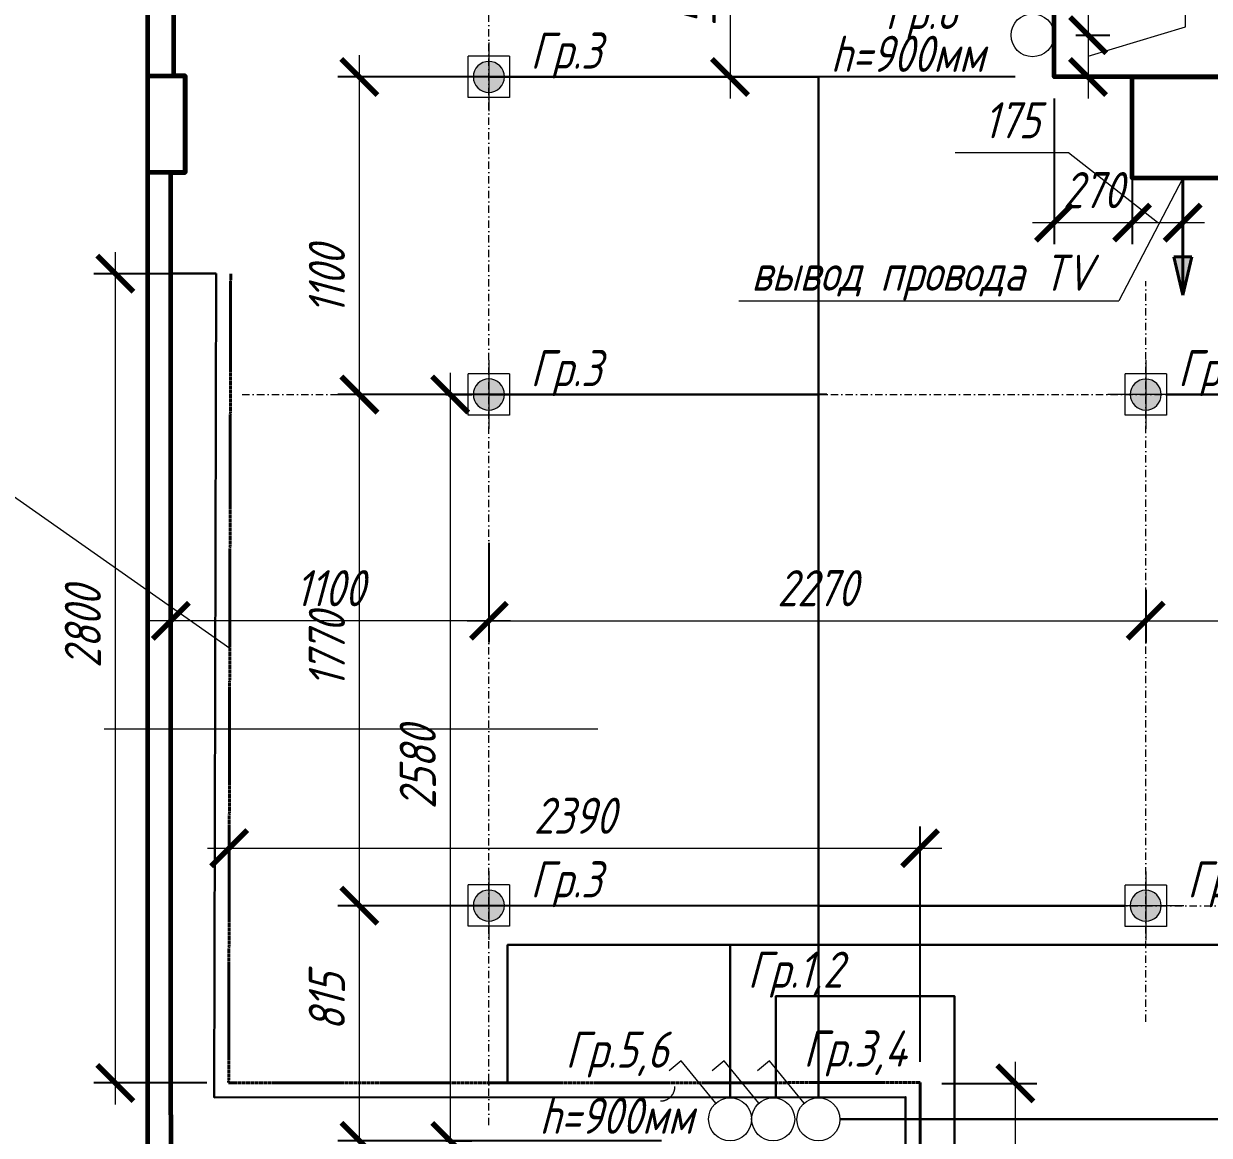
# Model space of a CAD drawing. Header units: millimetres. Extents: x 653176 to 972033, y 753746 to 925850.
# Drawn here: x 769909 to 774010, y 816323 to 820168 of the extents above; entities that cross this region are included whole.
import ezdxf

# ---------------------------------------------------------------- set-up
doc = ezdxf.new("R2010")
doc.units = ezdxf.units.MM
doc.header["$LTSCALE"] = 10
for name, pattern in [('DASHDOTX2', [50.8, 25.4, -12.7, 0, -12.7]), ('DASHED', [0.75, 0.5, -0.25]), ('HIDDEN', [0.375, 0.25, -0.125])]:
    doc.linetypes.add(name, pattern=pattern)
doc.layers.get('0').update_dxf_attribs({"color": 65, "lineweight": 25})
for name, color, linetype, lineweight in [('ALAN-Rev4', 6, 'Continuous', 13), ('POTOLOK', 110, 'Continuous', 40), ('wall', 95, 'Continuous', 60), ('ОСИ', 75, 'DASHDOTX2', 0), ('размh150', 7, 'Continuous', 9), ('Текст', 132, 'Continuous', 25), ('ТЕКСТ1', 90, 'Continuous', 25), ('шахты', 22, 'Continuous', 18)]:
    doc.layers.add(name, color=color, linetype=linetype, lineweight=lineweight)
doc.layers.add('Mebel', color=7, linetype='Continuous')
for name, color, linetype, lineweight, true_color in [('мебель_Pen_No__3', 7, 'Continuous', 18, 0xff6600), ('мебель_Pen_No__43', 7, 'Continuous', 40, 0xff6600), ('штрих_Pen_No__3', 7, 'Continuous', 18, 0xff6600)]:
    doc.layers.add(name, color=color, linetype=linetype, lineweight=lineweight, true_color=true_color)
doc.styles.add('ГОСТ тип А', font='gost_a.shx', dxfattribs={"oblique": 15, "height": 125})
doc.dimstyles.new('ГОСТ тип А', dxfattribs={"dimtxt": 125, "dimasz": 125, "dimexe": 75, "dimexo": 75, "dimgap": 50, "dimtad": 1, "dimdec": 0, "dimrnd": 5, "dimtxsty": 'ГОСТ тип А', "dimblk": 'ARCHTICK', "dimcen": 50, "dimdle": 75, "dimadec": 0, "dimazin": 0, "dimtfac": 1, "dimtdec": 0, "dimtmove": 1, "dimatfit": 2, "dimfxl": 1, "dimlwd": 9, "dimarcsym": 0})

# ---------------------------------------------------------------- blocks, each defined once
blk = doc.blocks.new('_ARCHTICK')
at = {"color": 0, "linetype": 'ByBlock', "ltscale": 50, "const_width": 0.15}
blk.add_lwpolyline([(-0.5, -0.5), (0.5, 0.5)], dxfattribs=at)
blk = doc.blocks.new('*D792')
at = {"layer": 'Defpoints', "color": 0, "lineweight": 90, "transparency": 16777216}
for p in [(771069.9, 818885.4), (772761.5, 818885.4), (771311.5, 817117.2)]:
    blk.add_point(p, dxfattribs=at)
at = {"layer": 'размh150', "color": 0, "lineweight": 9, "transparency": 16777216}
blk.add_line((771069.9, 817042.2), (771069.9, 818960.4), dxfattribs=at)
at = {"layer": 'размh150', "color": 0, "lineweight": -2, "transparency": 16777216}
for p, q in [((772686.5, 818885.4), (770994.9, 818885.4)), ((771236.5, 817117.2), (770994.9, 817117.2))]:
    blk.add_line(p, q, dxfattribs=at)
at = {"layer": 'размh150', "color": 0, "lineweight": 9, "transparency": 16777216, "xscale": 125, "yscale": 125, "zscale": 125}
for p, rotation in [((771069.9, 818885.4), 90), ((771069.9, 817117.2), 270)]:
    blk.add_blockref('_ARCHTICK', p, dxfattribs=dict(at, rotation=rotation))
at = {"layer": 'размh150', "color": 0, "transparency": 16777216, "insert": (770957.4, 818001.3), "char_height": 125, "attachment_point": 5, "rotation": 90, "style": 'ГОСТ тип А'}
blk.add_mtext('1770', dxfattribs=at)
blk = doc.blocks.new('*D793')
at = {"layer": 'Defpoints', "color": 0, "lineweight": 90, "transparency": 16777216}
for p in [(771069.9, 819984.2), (773412.6, 819984.2), (771294, 818885.7)]:
    blk.add_point(p, dxfattribs=at)
at = {"layer": 'размh150', "color": 0, "lineweight": 9, "transparency": 16777216}
blk.add_line((771069.9, 818810.7), (771069.9, 820059.2), dxfattribs=at)
at = {"layer": 'размh150', "color": 0, "lineweight": -2, "transparency": 16777216}
for p, q in [((773337.6, 819984.2), (770994.9, 819984.2)), ((771219, 818885.7), (770994.9, 818885.7))]:
    blk.add_line(p, q, dxfattribs=at)
at = {"layer": 'размh150', "color": 0, "lineweight": 9, "transparency": 16777216, "xscale": 125, "yscale": 125, "zscale": 125}
for p, rotation in [((771069.9, 819984.2), 90), ((771069.9, 818885.7), 270)]:
    blk.add_blockref('_ARCHTICK', p, dxfattribs=dict(at, rotation=rotation))
at = {"layer": 'размh150', "color": 0, "transparency": 16777216, "insert": (770957.4, 819281.3), "char_height": 125, "attachment_point": 5, "rotation": 90, "style": 'ГОСТ тип А'}
blk.add_mtext('1100', dxfattribs=at)
blk = doc.blocks.new('встроенный светильник')
at = {"layer": 'штрих_Pen_No__3', "linetype": 'Continuous', "lineweight": 0}
h = blk.add_hatch(color=7, dxfattribs=at)
edge = h.paths.add_edge_path()
edge.add_arc((680319.7, 788346), 53.6, 0, 180)
edge.add_arc((680319.7, 788346), 53.6, 180, 360)
at = {"layer": 'мебель_Pen_No__3', "color": 7, "linetype": 'Continuous'}
for p, q in [((680319.7, 788464.8), (680319.7, 788227.2)), ((680319.7, 788464.8), (680319.7, 788227.2)), ((680248.2, 788274.5), (680248.2, 788417.5)), ((680391.2, 788417.5), (680248.2, 788417.5)), ((680391.2, 788417.5), (680391.2, 788274.5)), ((680451.1, 788346), (680188.2, 788346)), ((680391.2, 788274.5), (680248.2, 788274.5))]:
    blk.add_line(p, q, dxfattribs=at)
at = {"layer": 'штрих_Pen_No__3', "color": 7, "linetype": 'Continuous', "flags": 128}
blk.add_lwpolyline([(680373.3, 788346, 1), (680266, 788346, 1)], format="xyb", close=True, dxfattribs=at)
blk = doc.blocks.new('*D794')
at = {"layer": 'Defpoints', "color": 0, "lineweight": 90, "transparency": 16777216}
for p in [(771517.7, 818421.8), (773789.8, 818284.5), (773789.8, 818103.1)]:
    blk.add_point(p, dxfattribs=at)
at = {"layer": 'размh150', "color": 0, "lineweight": -2, "transparency": 16777216}
for p, q in [((771517.7, 818346.8), (771517.7, 818028.1)), ((773789.8, 818209.5), (773789.8, 818028.1))]:
    blk.add_line(p, q, dxfattribs=at)
at = {"layer": 'размh150', "color": 0, "lineweight": 9, "transparency": 16777216}
blk.add_line((771442.7, 818103.1), (773864.8, 818103.1), dxfattribs=at)
at = {"layer": 'размh150', "color": 0, "lineweight": 9, "transparency": 16777216, "xscale": 125, "yscale": 125, "zscale": 125, "rotation": 180}
blk.add_blockref('_ARCHTICK', (771517.7, 818103.1), dxfattribs=at)
at = {"layer": 'размh150', "color": 0, "lineweight": 9, "transparency": 16777216, "xscale": 125, "yscale": 125, "zscale": 125}
blk.add_blockref('_ARCHTICK', (773789.8, 818103.1), dxfattribs=at)
at = {"layer": 'размh150', "color": 0, "transparency": 16777216, "insert": (772653.8, 818215.6), "char_height": 125, "attachment_point": 5, "style": 'ГОСТ тип А'}
blk.add_mtext('2270', dxfattribs=at)
blk = doc.blocks.new('*D795')
at = {"layer": 'Defpoints', "color": 0, "lineweight": 90, "transparency": 16777216}
for p in [(773789.8, 818284.5), (776062.7, 818284.5), (776062.7, 818103.1)]:
    blk.add_point(p, dxfattribs=at)
at = {"layer": 'размh150', "color": 0, "lineweight": -2, "transparency": 16777216}
for p, q in [((773789.8, 818209.5), (773789.8, 818028.1)), ((776062.7, 818209.5), (776062.7, 818028.1))]:
    blk.add_line(p, q, dxfattribs=at)
at = {"layer": 'размh150', "color": 0, "lineweight": 9, "transparency": 16777216}
blk.add_line((773714.8, 818103.1), (776137.7, 818103.1), dxfattribs=at)
at = {"layer": 'размh150', "color": 0, "lineweight": 9, "transparency": 16777216, "xscale": 125, "yscale": 125, "zscale": 125, "rotation": 180}
blk.add_blockref('_ARCHTICK', (773789.8, 818103.1), dxfattribs=at)
at = {"layer": 'размh150', "color": 0, "lineweight": 9, "transparency": 16777216, "xscale": 125, "yscale": 125, "zscale": 125}
blk.add_blockref('_ARCHTICK', (776062.7, 818103.1), dxfattribs=at)
at = {"layer": 'размh150', "color": 0, "transparency": 16777216, "insert": (774926.3, 818215.6), "char_height": 125, "attachment_point": 5, "style": 'ГОСТ тип А'}
blk.add_mtext('2275', dxfattribs=at)
blk = doc.blocks.new('*D797')
at = {"layer": 'Defpoints', "color": 0, "lineweight": 90, "transparency": 16777216}
for p in [(770417.6, 818641.5), (771517.7, 818447.4), (770417.6, 818103.1)]:
    blk.add_point(p, dxfattribs=at)
at = {"layer": 'размh150', "color": 0, "lineweight": -2, "transparency": 16777216}
for p, q in [((770417.6, 818566.5), (770417.6, 818028.1)), ((771517.7, 818372.4), (771517.7, 818028.1))]:
    blk.add_line(p, q, dxfattribs=at)
at = {"layer": 'размh150', "color": 0, "lineweight": 9, "transparency": 16777216}
blk.add_line((771592.7, 818103.1), (770342.6, 818103.1), dxfattribs=at)
at = {"layer": 'размh150', "color": 0, "lineweight": 9, "transparency": 16777216, "xscale": 125, "yscale": 125, "zscale": 125, "rotation": 180}
blk.add_blockref('_ARCHTICK', (770417.6, 818103.1), dxfattribs=at)
at = {"layer": 'размh150', "color": 0, "lineweight": 9, "transparency": 16777216, "xscale": 125, "yscale": 125, "zscale": 125}
blk.add_blockref('_ARCHTICK', (771517.7, 818103.1), dxfattribs=at)
at = {"layer": 'размh150', "color": 0, "transparency": 16777216, "insert": (770967.7, 818215.6), "char_height": 125, "attachment_point": 5, "style": 'ГОСТ тип А'}
blk.add_mtext('1100', dxfattribs=at)
blk = doc.blocks.new('*D798')
at = {"layer": 'Defpoints', "color": 0, "lineweight": 90, "transparency": 16777216}
for p in [(771069.9, 817117.2), (772161.3, 817117.2), (772189.8, 816303.6)]:
    blk.add_point(p, dxfattribs=at)
at = {"layer": 'размh150', "color": 0, "lineweight": 9, "transparency": 16777216}
blk.add_line((771069.9, 816228.6), (771069.9, 817192.2), dxfattribs=at)
at = {"layer": 'размh150', "color": 0, "lineweight": -2, "transparency": 16777216}
for p, q in [((772086.3, 817117.2), (770994.9, 817117.2)), ((772114.8, 816303.6), (770994.9, 816303.6))]:
    blk.add_line(p, q, dxfattribs=at)
at = {"layer": 'размh150', "color": 0, "lineweight": 9, "transparency": 16777216, "xscale": 125, "yscale": 125, "zscale": 125}
for p, rotation in [((771069.9, 817117.2), 90), ((771069.9, 816303.6), 270)]:
    blk.add_blockref('_ARCHTICK', p, dxfattribs=dict(at, rotation=rotation))
at = {"layer": 'размh150', "color": 0, "transparency": 16777216, "insert": (770957.4, 816784.4), "char_height": 125, "attachment_point": 5, "rotation": 90, "style": 'ГОСТ тип А'}
blk.add_mtext('815', dxfattribs=at)
blk = doc.blocks.new('*D810')
at = {"layer": 'Defpoints', "color": 0, "lineweight": 90, "transparency": 16777216}
for p in [(771294, 818885.7), (771294, 816303.6), (771384.3, 816303.6)]:
    blk.add_point(p, dxfattribs=at)
at = {"layer": 'размh150', "color": 0, "lineweight": 9, "transparency": 16777216}
blk.add_line((771384.3, 818960.7), (771384.3, 816228.6), dxfattribs=at)
at = {"layer": 'размh150', "color": 0, "lineweight": -2, "transparency": 16777216}
for p, q in [((771369, 818885.7), (771459.3, 818885.7)), ((771369, 816303.6), (771459.3, 816303.6))]:
    blk.add_line(p, q, dxfattribs=at)
at = {"layer": 'размh150', "color": 0, "lineweight": 9, "transparency": 16777216, "xscale": 125, "yscale": 125, "zscale": 125}
for p, rotation in [((771384.3, 818885.7), 90), ((771384.3, 816303.6), 270)]:
    blk.add_blockref('_ARCHTICK', p, dxfattribs=dict(at, rotation=rotation))
at = {"layer": 'размh150', "color": 0, "transparency": 16777216, "insert": (771271.8, 817594.7), "char_height": 125, "attachment_point": 5, "rotation": 90, "style": 'ГОСТ тип А'}
blk.add_mtext('2580', dxfattribs=at)
blk = doc.blocks.new('A$C7ACB7CC7')
at = {"layer": 'POTOLOK'}
h = blk.add_hatch(color=256, dxfattribs=at)
h.paths.add_polyline_path([(-40, 350), (0, 350), (0, 520)])
h.paths.add_polyline_path([(0, 520), (0, 350), (40, 350)])
for p, q in [((0, 520), (-40, 350)), ((0, 0), (0, 520)), ((0, 520), (40, 350)), ((-40, 350), (40, 350))]:
    blk.add_line(p, q, dxfattribs=at)
blk = doc.blocks.new('*D819')
at = {"layer": 'Defpoints', "color": 0, "lineweight": 90, "transparency": 16777216}
for p in [(773742.7, 819634.2), (773917.7, 819634.2), (773917.7, 819480.2)]:
    blk.add_point(p, dxfattribs=at)
at = {"layer": 'размh150', "color": 0, "lineweight": 9, "transparency": 16777216}
for p, q in [((773522.7, 819721.9), (773130.6, 819721.9)), ((773830.2, 819480.2), (773522.7, 819721.9)), ((773667.7, 819480.2), (773992.7, 819480.2))]:
    blk.add_line(p, q, dxfattribs=at)
at = {"layer": 'размh150', "color": 0, "lineweight": -2, "transparency": 16777216}
for p, q in [((773742.7, 819559.2), (773742.7, 819405.2)), ((773917.7, 819559.2), (773917.7, 819405.2))]:
    blk.add_line(p, q, dxfattribs=at)
at = {"layer": 'размh150', "color": 0, "lineweight": 9, "transparency": 16777216, "xscale": 125, "yscale": 125, "zscale": 125, "rotation": 180}
blk.add_blockref('_ARCHTICK', (773742.7, 819480.2), dxfattribs=at)
at = {"layer": 'размh150', "color": 0, "lineweight": 9, "transparency": 16777216, "xscale": 125, "yscale": 125, "zscale": 125}
blk.add_blockref('_ARCHTICK', (773917.7, 819480.2), dxfattribs=at)
at = {"layer": 'размh150', "color": 0, "transparency": 16777216, "insert": (773326.6, 819834.4), "char_height": 125, "attachment_point": 5, "style": 'ГОСТ тип А'}
blk.add_mtext('175', dxfattribs=at)
blk = doc.blocks.new('*D801')
at = {"layer": 'Defpoints', "color": 0, "lineweight": 90, "transparency": 16777216}
for p in [(773472.7, 819984.2), (773742.7, 819984.2), (773742.7, 819480.2)]:
    blk.add_point(p, dxfattribs=at)
at = {"layer": 'размh150', "color": 0, "lineweight": -2, "transparency": 16777216}
for p, q in [((773472.7, 819909.2), (773472.7, 819405.2)), ((773742.7, 819909.2), (773742.7, 819405.2))]:
    blk.add_line(p, q, dxfattribs=at)
at = {"layer": 'размh150', "color": 0, "lineweight": 9, "transparency": 16777216}
blk.add_line((773397.7, 819480.2), (773817.7, 819480.2), dxfattribs=at)
at = {"layer": 'размh150', "color": 0, "lineweight": 9, "transparency": 16777216, "xscale": 125, "yscale": 125, "zscale": 125, "rotation": 180}
blk.add_blockref('_ARCHTICK', (773472.7, 819480.2), dxfattribs=at)
at = {"layer": 'размh150', "color": 0, "lineweight": 9, "transparency": 16777216, "xscale": 125, "yscale": 125, "zscale": 125}
blk.add_blockref('_ARCHTICK', (773742.7, 819480.2), dxfattribs=at)
at = {"layer": 'размh150', "color": 0, "transparency": 16777216, "insert": (773607.7, 819592.7), "char_height": 125, "attachment_point": 5, "style": 'ГОСТ тип А'}
blk.add_mtext('270', dxfattribs=at)
blk = doc.blocks.new('*D802')
at = {"layer": 'Defpoints', "color": 0, "lineweight": 90, "transparency": 16777216}
for p in [(773185.7, 820534.2), (772352, 819984.2), (773185.7, 819984.2)]:
    blk.add_point(p, dxfattribs=at)
at = {"layer": 'размh150', "color": 0, "lineweight": 9, "transparency": 16777216}
blk.add_line((772352, 820609.2), (772352, 819909.2), dxfattribs=at)
at = {"layer": 'размh150', "color": 0, "lineweight": -2, "transparency": 16777216}
for p, q in [((773110.7, 820534.2), (772277, 820534.2)), ((773110.7, 819984.2), (772277, 819984.2))]:
    blk.add_line(p, q, dxfattribs=at)
at = {"layer": 'размh150', "color": 0, "lineweight": 9, "transparency": 16777216, "xscale": 125, "yscale": 125, "zscale": 125}
for p, rotation in [((772352, 820534.2), 90), ((772352, 819984.2), 270)]:
    blk.add_blockref('_ARCHTICK', p, dxfattribs=dict(at, rotation=rotation))
at = {"layer": 'размh150', "color": 0, "transparency": 16777216, "insert": (772239.5, 820267.1), "char_height": 125, "attachment_point": 5, "rotation": 90, "style": 'ГОСТ тип А'}
blk.add_mtext('550', dxfattribs=at)
blk = doc.blocks.new('*D828')
at = {"layer": 'Defpoints', "color": 0, "lineweight": 90, "transparency": 16777216}
for p in [(770225.8, 819303.6), (770624.7, 819303.6), (770617.7, 816504.2)]:
    blk.add_point(p, dxfattribs=at)
at = {"layer": 'размh150', "color": 0, "lineweight": 9, "transparency": 16777216}
blk.add_line((770225.8, 816429.2), (770225.8, 819378.6), dxfattribs=at)
at = {"layer": 'размh150', "color": 0, "lineweight": -2, "transparency": 16777216}
for p, q in [((770549.7, 819303.6), (770150.8, 819303.6)), ((770542.7, 816504.2), (770150.8, 816504.2))]:
    blk.add_line(p, q, dxfattribs=at)
at = {"layer": 'размh150', "color": 0, "lineweight": 9, "transparency": 16777216, "xscale": 125, "yscale": 125, "zscale": 125}
for p, rotation in [((770225.8, 819303.6), 90), ((770225.8, 816504.2), 270)]:
    blk.add_blockref('_ARCHTICK', p, dxfattribs=dict(at, rotation=rotation))
at = {"layer": 'размh150', "color": 0, "transparency": 16777216, "insert": (770113.3, 818080.7), "char_height": 125, "attachment_point": 5, "rotation": 90, "style": 'ГОСТ тип А'}
blk.add_mtext('2800', dxfattribs=at)
blk = doc.blocks.new('*D829')
at = {"layer": 'Defpoints', "color": 0, "lineweight": 90, "transparency": 16777216}
for p in [(773009.3, 817315.9), (770619.4, 817165), (773009.3, 816502.5)]:
    blk.add_point(p, dxfattribs=at)
at = {"layer": 'размh150', "color": 0, "lineweight": -2, "transparency": 16777216}
for p, q in [((770619.4, 817240), (770619.4, 817390.9)), ((773009.3, 816577.5), (773009.3, 817390.9))]:
    blk.add_line(p, q, dxfattribs=at)
at = {"layer": 'размh150', "color": 0, "lineweight": 9, "transparency": 16777216}
blk.add_line((770544.4, 817315.9), (773084.3, 817315.9), dxfattribs=at)
at = {"layer": 'размh150', "color": 0, "lineweight": 9, "transparency": 16777216, "xscale": 125, "yscale": 125, "zscale": 125, "rotation": 180}
blk.add_blockref('_ARCHTICK', (770619.4, 817315.9), dxfattribs=at)
at = {"layer": 'размh150', "color": 0, "lineweight": 9, "transparency": 16777216, "xscale": 125, "yscale": 125, "zscale": 125}
blk.add_blockref('_ARCHTICK', (773009.3, 817315.9), dxfattribs=at)
at = {"layer": 'размh150', "color": 0, "transparency": 16777216, "insert": (771814.3, 817428.4), "char_height": 125, "attachment_point": 5, "style": 'ГОСТ тип А'}
blk.add_mtext('2390', dxfattribs=at)
blk = doc.blocks.new('*D830')
at = {"layer": 'Defpoints', "color": 0, "lineweight": 90, "transparency": 16777216}
for p in [(773009.3, 816502.5), (773009.3, 814270.2), (773338.5, 814270.2)]:
    blk.add_point(p, dxfattribs=at)
at = {"layer": 'размh150', "color": 0, "lineweight": 9, "transparency": 16777216}
blk.add_line((773338.5, 816577.5), (773338.5, 814195.2), dxfattribs=at)
at = {"layer": 'размh150', "color": 0, "lineweight": -2, "transparency": 16777216}
for p, q in [((773084.3, 816502.5), (773413.5, 816502.5)), ((773084.3, 814270.2), (773413.5, 814270.2))]:
    blk.add_line(p, q, dxfattribs=at)
at = {"layer": 'размh150', "color": 0, "lineweight": 9, "transparency": 16777216, "xscale": 125, "yscale": 125, "zscale": 125}
for p, rotation in [((773338.5, 816502.5), 90), ((773338.5, 814270.2), 270)]:
    blk.add_blockref('_ARCHTICK', p, dxfattribs=dict(at, rotation=rotation))
at = {"layer": 'размh150', "color": 0, "transparency": 16777216, "insert": (773226, 815386.3), "char_height": 125, "attachment_point": 5, "rotation": 90, "style": 'ГОСТ тип А'}
blk.add_mtext('2230', dxfattribs=at)
blk = doc.blocks.new('*D833')
at = {"layer": 'Defpoints', "color": 0, "lineweight": 90, "transparency": 16777216}
for p in [(773472.7, 820128.7), (773472.7, 819984.2), (773590.2, 819984.2)]:
    blk.add_point(p, dxfattribs=at)
at = {"layer": 'размh150', "color": 0, "lineweight": 9, "transparency": 16777216}
for p, q in [((773927.7, 820157.7), (773927.7, 820549.8)), ((773590.2, 820203.7), (773590.2, 819909.2)), ((773590.2, 820056.5), (773927.7, 820157.7))]:
    blk.add_line(p, q, dxfattribs=at)
at = {"layer": 'размh150', "color": 0, "lineweight": -2, "transparency": 16777216}
for p, q in [((773547.7, 820128.7), (773665.2, 820128.7)), ((773547.7, 819984.2), (773665.2, 819984.2))]:
    blk.add_line(p, q, dxfattribs=at)
at = {"layer": 'размh150', "color": 0, "lineweight": 9, "transparency": 16777216, "xscale": 125, "yscale": 125, "zscale": 125}
for p, rotation in [((773590.2, 820128.7), 90), ((773590.2, 819984.2), 270)]:
    blk.add_blockref('_ARCHTICK', p, dxfattribs=dict(at, rotation=rotation))
at = {"layer": 'размh150', "color": 0, "transparency": 16777216, "insert": (773815.2, 820353.8), "char_height": 125, "attachment_point": 5, "rotation": 90, "style": 'ГОСТ тип А'}
blk.add_mtext('145', dxfattribs=at)

msp = doc.modelspace()

# ---------------------------------------------------------------- linework, layer by layer
at = {"layer": 'ALAN-Rev4', "linetype": 'Continuous'}
msp.add_lwpolyline([(770187.4, 817728.7), (771894.3, 817728.7)], dxfattribs=at)
at = {"layer": 'Mebel', "linetype": 'ByBlock'}
for p, q in [((770417.7, 818693.6), (770417.6, 818798.6)), ((770417.7, 818693.6), (770417.7, 817253.6)), ((770417.7, 816333.6), (770417.7, 817253.5))]:
    msp.add_line(p, q, dxfattribs=at)
at = {"layer": 'wall'}
msp.add_line((770417.7, 816394.2), (770418.7, 814020.2), dxfattribs=at)
for points in [[(773767.7, 814019.2), (773767.7, 813769.2), (770338.7, 813769.2), (770338.7, 821484.2)], [(770417.7, 816394.2), (770417.7, 819654.2), (770467.7, 819654.2), (770467.7, 819988.2), (770427.7, 819988.2), (770427.7, 821084.2), (771172.7, 821084.2)], [(774492.7, 819984.2), (773472.7, 819984.2), (773472.7, 821084.2), (772972.7, 821084.2)], [(770338.7, 819988.2), (770467.7, 819988.2), (770467.7, 819654.2), (770338.7, 819654.2)]]:
    msp.add_lwpolyline(points, dxfattribs=at)
msp.add_lwpolyline([(773742.7, 819984.2), (774092.7, 819984.2), (774092.7, 819634.2), (773742.7, 819634.2)], close=True, dxfattribs=at)
at = {"layer": 'мебель_Pen_No__3', "color": 7, "linetype": 'Continuous'}
for p, q in [((772183.3, 816580.4), (772141.1, 816546)), ((772302.8, 816434), (772183.3, 816580.4)), ((772332.1, 816580.4), (772290, 816546)), ((772332.1, 816580.4), (772290, 816546)), ((772451.7, 816434), (772332.1, 816580.4)), ((772451.7, 816434), (772332.1, 816580.4)), ((772488.8, 816580.1), (772446.6, 816545.7)), ((772608.3, 816433.7), (772488.8, 816580.1))]:
    msp.add_line(p, q, dxfattribs=at)
for centre in [(773398.2, 820128.7), (772352.2, 816378.4), (772501.1, 816378.4), (772657.7, 816378.1)]:
    msp.add_circle(centre, 74.4, dxfattribs=at)
at = {"layer": 'мебель_Pen_No__43', "color": 7, "linetype": 'HIDDEN'}
msp.add_lwpolyline([(770624.7, 819303.6), (770617.7, 816504.2), (773009.3, 816505.2), (773009, 816020.4)], dxfattribs=at)
at = {"layer": 'ОСИ', "ltscale": 0.1}
for points in [[(771517.7, 816357.8), (771517.7, 820279.7)], [(771825.7, 819984.2), (771209.7, 819984.2)], [(773789.8, 816716), (773789.8, 819277.7)], [(770664.8, 818885.7), (777022.5, 818885.7)], [(771243.1, 817117.2), (777076.5, 817117.2)]]:
    msp.add_lwpolyline(points, dxfattribs=at)
at = {"layer": 'ОСИ', "color": 49, "linetype": 'DASHED', "ltscale": 20, "true_color": 0x474747}
msp.add_arc((772111.3, 816491.6), 50, 270, 0, dxfattribs=at)
at = {"layer": 'размh150', "lineweight": 30}
for points in [[(772657.7, 818885.7), (772657.7, 819984.2), (771517.7, 819984.2)], [(772351.9, 816982.4), (772351.9, 816982.4), (774288.3, 816982.4), (774288.7, 818357.7), (774288.7, 818357.7), (774288.7, 819077.9), (774814.2, 819077.9), (774814.2, 819733)], [(770574.7, 819303.7), (770417.7, 819303.7)], [(770574.7, 819303.7), (770567.6, 816454.2), (772959.3, 816455.2), (772959, 816020.5)], [(772657.7, 817117.2), (771517.7, 817117.5), (772657.7, 817117.2), (772657.7, 818885.7), (771517.7, 818885.7)], [(774926.3, 818885.6), (774926.3, 817117.2), (775991.2, 817117.2), (774926.3, 817117.2), (774926.3, 816378.8), (772732.2, 816378.8)], [(773861.3, 818885.7), (775991.2, 818885.4)], [(772657.7, 816452.5), (772657.7, 817117.2), (773718.3, 817117.2)], [(772351.9, 816452.2), (772351.9, 816981.8), (771582.7, 816981.8), (771582.7, 816504.1)], [(772509.9, 816452.3), (772509.9, 816804.1), (773128.3, 816804.1), (773128.3, 816767.4)], [(773128.3, 814469.7), (773128.3, 816767.4)]]:
    msp.add_lwpolyline(points, dxfattribs=at)
at = {"layer": 'шахты'}
for p in [(773917.7, 819634.2), (772382.8, 819209.9)]:
    msp.add_line(p, (773696.7, 819209.9), dxfattribs=at)
msp.add_lwpolyline([(768583.2, 818599.4), (769778.9, 818599.4), (770621.5, 818008.6)], dxfattribs=at)

# ---------------------------------------------------------------- block references
at = {"layer": 'ALAN-Rev4'}
for p in [(91198, 31638.2), (91198, 30539.7), (93470.2, 30539.4), (91198, 28771.5), (93470.2, 28771.2)]:
    msp.add_blockref('встроенный светильник', p, dxfattribs=at)
at = {"layer": 'POTOLOK', "xscale": 0.7775999999999998, "yscale": 0.7775999999999998, "zscale": 0.7775999999999998, "rotation": 180}
msp.add_blockref('A$C7ACB7CC7', (773918.2, 819634.2), dxfattribs=at)

# ---------------------------------------------------------------- texts
at = {"layer": 'Текст', "color": 1, "char_height": 125, "attachment_point": 5, "style": 'ГОСТ тип А'}
for s, insert in [('{\\Fgost_a|c238; }Гр{\\Fgost_a|c238;.}8', (772982.3, 820195.5)), ('{\\fCourier New|b0|i0|c238|p49; }Гр.3', (771721.6, 820058.4)), ('{\\fCourier New|b0|i0|c238|p49; }Гр.3', (771721.6, 818959.9)), ('{\\Fgost_a|c238; }Гр{\\Fgost_a|c238;.}4', (773994.6, 818960)), ('{\\fCourier New|b0|i0|c238|p49; }Гр.3', (771721.6, 817191.4)), ('{\\fCourier New|b0|i0|c238|p49; }Гр.3', (773993.8, 817191.4)), ('{\\Fgost_a|c238; }Гр{\\Fgost_a|c238;.}1,2', (772545.2, 816878.8)), ('{\\fCourier New|b0|i0|c238|p49; }Гр.5,6', (771897.9, 816602.4)), ('{\\Fgost_a|c238; }Гр{\\Fgost_a|c238;.}3,4', (772751.8, 816606))]:
    msp.add_mtext(s, dxfattribs=dict(at, insert=insert))
at = {"layer": 'ТЕКСТ1', "ltscale": 200, "char_height": 125, "style": 'ГОСТ тип А'}
for s, insert, attachment_point in [('h=900мм', (772966.1, 820064.2), 5), ('вывод провода TV', (772425.7, 819290), 4), ('h=900мм', (771959, 816390.6), 5)]:
    msp.add_mtext(s, dxfattribs=dict(at, insert=insert, attachment_point=attachment_point))

# ---------------------------------------------------------------- dimensions: what is measured, and where the dimension line sits
at = {"layer": 'размh150'}
for base, p1, p2, picture, middle in [((772352, 819984.2), (773185.7, 820534.2), (773185.7, 819984.2), '*D802', (772352, 820267.1)), ((771069.855174, 819984.222215), (771293.9789672, 818885.722215), (773412.5536863, 819984.222215), '*D793', (771069.855174, 819281.3185552)), ((770225.8, 819303.6), (770617.7, 816504.2), (770624.7, 819303.6), '*D828', (770225.8, 818080.7)), ((771069.9, 817117.2), (772189.8, 816303.6), (772161.3, 817117.2), '*D798', (771069.9, 816784.4))]:
    dim = msp.add_linear_dim(base=base, p1=p1, p2=p2, angle=90, dimstyle='ГОСТ тип А', dxfattribs=at)
    dim.commit()
    dim.dimension.update_dxf_attribs({"geometry": picture, "text_midpoint": middle, "dimtype": 160})
for base, p1, p2, picture, middle in [((773590.2244716, 819984.222215), (773472.6642133, 820128.722215), (773472.6642133, 819984.222215), '*D833', (773815.2244716, 820207.722215)), ((771069.9, 818885.4), (771311.5, 817117.2), (772761.5, 818885.4), '*D792', (770957.4, 818001.3)), ((771384.3, 816303.6), (771294, 818885.7), (771294, 816303.6), '*D810', (771271.8, 817594.7)), ((773338.5, 814270.2), (773009.3, 816502.5), (773009.3, 814270.2), '*D830', (773226, 815386.3))]:
    dim = msp.add_linear_dim(base=base, p1=p1, p2=p2, angle=90, dimstyle='ГОСТ тип А', dxfattribs=at)
    dim.commit()
    dim.dimension.update_dxf_attribs({"geometry": picture, "text_midpoint": middle})
for base, p1, p2, picture, middle in [((773742.7, 819480.2), (773472.7, 819984.2), (773742.7, 819984.2), '*D801', (773607.7, 819480.2)), ((773917.7, 819480.2), (773742.7, 819634.2), (773917.7, 819634.2), '*D819', (773472.7, 819721.9))]:
    dim = msp.add_linear_dim(base=base, p1=p1, p2=p2, dimstyle='ГОСТ тип А', dxfattribs=at)
    dim.commit()
    dim.dimension.update_dxf_attribs({"geometry": picture, "text_midpoint": middle, "dimtype": 160})
for base, p1, p2, picture, middle in [((770417.6, 818103.1), (771517.7, 818447.4), (770417.6, 818641.5), '*D797', (770967.7, 818215.6)), ((773789.8, 818103.1), (771517.7, 818421.8), (773789.8, 818284.5), '*D794', (772653.8, 818215.6)), ((776062.7, 818103.1), (773789.8, 818284.5), (776062.7, 818284.5), '*D795', (774926.3, 818215.6)), ((773009.3, 817315.9), (770619.4, 817165), (773009.3, 816502.5), '*D829', (771814.3, 817428.4))]:
    dim = msp.add_linear_dim(base=base, p1=p1, p2=p2, dimstyle='ГОСТ тип А', dxfattribs=at)
    dim.commit()
    dim.dimension.update_dxf_attribs({"geometry": picture, "text_midpoint": middle})

doc.saveas('drawing.dxf')
